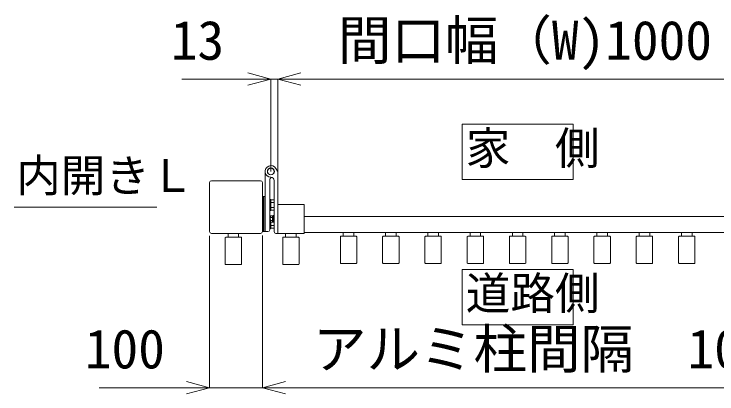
# Model space of a CAD drawing. Units: millimetres, scale not verified. Extents: x -6116 to 6499, y -4320 to 4590.
# Drawn here: x -4488 to -3158, y 1276 to 1996 of the extents above; entities that cross this region are included whole.
import ezdxf
from ezdxf.enums import TextEntityAlignment as Align

# ---------------------------------------------------------------- set-up
doc = ezdxf.new("R2010")
doc.units = ezdxf.units.MM
doc.header["$LTSCALE"] = 20
doc.layers.add('0-0_0', color=7, linetype='Continuous', lineweight=9)
doc.styles.add('ＭＳ ゴシック', font='')
doc.styles.get('ＭＳ ゴシック').set_extended_font_data('MS Gothic')

msp = doc.modelspace()

# ---------------------------------------------------------------- linework, layer by layer
at = {"layer": '0-0_0'}
for p, q in [((-3988.79, 1872.39), (-3945.32, 1884.03)), ((-4001.79, 1872.39), (-4045.25, 1860.74)), ((-4001.79, 1697.51), (-4001.79, 1873.19)), ((-3988.79, 1872.39), (-4001.79, 1872.39)), ((-3988.79, 1643.01), (-3988.79, 1873.19)), ((-2988.79, 1872.39), (-3988.79, 1872.39)), ((-3988.79, 1872.39), (-3945.32, 1860.74)), ((-3639.79, 1787.01), (-3429.79, 1787.01)), ((-3639.79, 1682.01), (-3639.79, 1787.01)), ((-3988.94, 1697.75), (-3992.48, 1703.37)), ((-3988.94, 1697.75), (-3992.48, 1703.37)), ((-3988.94, 1697.75), (-3992.48, 1703.37)), ((-4012.79, 1697.51), (-4012.79, 1584.01)), ((-4012.79, 1697.51), (-4012.79, 1584.01)), ((-4012.79, 1697.51), (-4012.79, 1584.01)), ((-3988.79, 1580.51), (-3988.79, 1697.22)), ((-3988.79, 1580.51), (-3988.79, 1697.22)), ((-3988.79, 1580.51), (-3988.79, 1697.22)), ((-4117.79, 1676.51), (-4117.79, 1583.51)), ((-4021.29, 1680.01), (-4114.29, 1680.01)), ((-4017.79, 1676.51), (-4017.79, 1583.51)), ((-4003.79, 1680.99), (-4003.79, 1587.01)), ((-3995.79, 1680.51), (-3995.79, 1583.51)), ((-4017.79, 1584.06), (-4017.79, 1650.06)), ((-4016.79, 1650.06), (-4016.79, 1584.06)), ((-4016.79, 1650.06), (-4014.79, 1650.06)), ((-4014.79, 1650.06), (-4014.79, 1584.06)), ((-4014.79, 1650.06), (-4012.79, 1650.06)), ((-4001.79, 1644.51), (-4001.79, 1623.51)), ((-4001.79, 1643.81), (-3995.68, 1643.81)), ((-4001.79, 1643.81), (-4001.79, 1624.21)), ((-4001.79, 1638.9), (-3995.68, 1638.9)), ((-4487.79, 1630.01), (-4217.79, 1630.01)), ((-4001.79, 1623.51), (-4003.79, 1623.51)), ((-4001.79, 1629.12), (-3995.68, 1629.12)), ((-4001.79, 1624.21), (-3995.68, 1624.21)), ((-3988.79, 1635.01), (-3939.29, 1635.01)), ((-3988.79, 1635.01), (-3988.79, 1580.01)), ((-3938.79, 1634.51), (-3938.79, 1580.51)), ((-4003.79, 1589.51), (-4003.79, 1610.51)), ((-4003.79, 1610.51), (-4002.89, 1610.51)), ((-3998.89, 1613.28), (-4002.38, 1613.28)), ((-3998.89, 1610.4), (-4002.38, 1610.4)), ((-3998.89, 1601.41), (-3998.89, 1613.61)), ((-3998.89, 1613.61), (-3997.39, 1613.61)), ((-3997.39, 1613.76), (-3997.39, 1601.26)), ((-3997.39, 1613.76), (-3995.79, 1613.76)), ((-3995.79, 1613.76), (-3995.79, 1601.26)), ((-3130.79, 1612.01), (-3938.79, 1612.01)), ((-4002.38, 1601.74), (-4002.89, 1602.61)), ((-3998.89, 1604.62), (-4002.38, 1604.62)), ((-3998.89, 1601.74), (-4002.38, 1601.74)), ((-4001.79, 1601.74), (-4001.79, 1590.21)), ((-4001.79, 1601.74), (-4001.79, 1589.51)), ((-3998.89, 1607.51), (-3997.39, 1609.01)), ((-3997.39, 1607.51), (-3998.89, 1606.01)), ((-3997.39, 1601.41), (-3998.89, 1601.41)), ((-3995.79, 1601.26), (-3997.39, 1601.26)), ((-4016.79, 1584.06), (-4017.79, 1584.06)), ((-4007.29, 1583.51), (-4012.29, 1583.51)), ((-4001.79, 1589.51), (-4003.79, 1589.51)), ((-4001.79, 1595.12), (-3995.68, 1595.12)), ((-4001.79, 1590.21), (-3995.68, 1590.21)), ((-4117.79, 1575.51), (-4117.79, 1286.85)), ((-4021.29, 1580.01), (-4114.29, 1580.01)), ((-4088.29, 1522.21), (-4088.29, 1571.81)), ((-4058.29, 1572.81), (-4087.29, 1572.81)), ((-4082.79, 1579.51), (-4082.79, 1572.81)), ((-4063.29, 1580.01), (-4082.29, 1580.01)), ((-4062.79, 1579.51), (-4062.79, 1572.81)), ((-4057.29, 1522.21), (-4057.29, 1571.81)), ((-4017.79, 1576.06), (-4017.79, 1286.85)), ((-3992.29, 1580.01), (-3990.79, 1580.01)), ((-3989.29, 1580.01), (-3992.29, 1580.01)), ((-3988.79, 1580.01), (-3939.29, 1580.01)), ((-3979.29, 1522.21), (-3979.29, 1571.81)), ((-3949.29, 1572.81), (-3978.29, 1572.81)), ((-3973.79, 1579.51), (-3973.79, 1572.81)), ((-3954.29, 1580.01), (-3973.29, 1580.01)), ((-3953.79, 1579.51), (-3953.79, 1572.81)), ((-3948.29, 1522.21), (-3948.29, 1571.81)), ((-3130.79, 1582.01), (-3938.79, 1582.01)), ((-3870.29, 1524.21), (-3870.29, 1573.81)), ((-3869.29, 1574.81), (-3840.29, 1574.81)), ((-3864.79, 1581.51), (-3864.79, 1574.81)), ((-3864.29, 1582.01), (-3845.29, 1582.01)), ((-3844.79, 1581.51), (-3844.79, 1574.81)), ((-3839.29, 1524.21), (-3839.29, 1573.81)), ((-3790.29, 1524.21), (-3790.29, 1573.81)), ((-3789.29, 1574.81), (-3760.29, 1574.81)), ((-3784.79, 1581.51), (-3784.79, 1574.81)), ((-3784.29, 1582.01), (-3765.29, 1582.01)), ((-3764.79, 1581.51), (-3764.79, 1574.81)), ((-3759.29, 1524.21), (-3759.29, 1573.81)), ((-3710.29, 1524.21), (-3710.29, 1573.81)), ((-3709.29, 1574.81), (-3680.29, 1574.81)), ((-3704.79, 1581.51), (-3704.79, 1574.81)), ((-3704.29, 1582.01), (-3685.29, 1582.01)), ((-3684.79, 1581.51), (-3684.79, 1574.81)), ((-3679.29, 1524.21), (-3679.29, 1573.81)), ((-3630.29, 1524.21), (-3630.29, 1573.81)), ((-3629.29, 1574.81), (-3600.29, 1574.81)), ((-3624.79, 1581.51), (-3624.79, 1574.81)), ((-3624.29, 1582.01), (-3605.29, 1582.01)), ((-3604.79, 1581.51), (-3604.79, 1574.81)), ((-3599.29, 1524.21), (-3599.29, 1573.81)), ((-3550.29, 1524.21), (-3550.29, 1573.81)), ((-3549.29, 1574.81), (-3520.29, 1574.81)), ((-3544.79, 1581.51), (-3544.79, 1574.81)), ((-3544.29, 1582.01), (-3525.29, 1582.01)), ((-3524.79, 1581.51), (-3524.79, 1574.81)), ((-3519.29, 1524.21), (-3519.29, 1573.81)), ((-3470.29, 1524.21), (-3470.29, 1573.81)), ((-3469.29, 1574.81), (-3440.29, 1574.81)), ((-3464.79, 1581.51), (-3464.79, 1574.81)), ((-3464.29, 1582.01), (-3445.29, 1582.01)), ((-3444.79, 1581.51), (-3444.79, 1574.81)), ((-3439.29, 1524.21), (-3439.29, 1573.81)), ((-3390.29, 1524.21), (-3390.29, 1573.81)), ((-3389.29, 1574.81), (-3360.29, 1574.81)), ((-3384.79, 1581.51), (-3384.79, 1574.81)), ((-3384.29, 1582.01), (-3365.29, 1582.01)), ((-3364.79, 1581.51), (-3364.79, 1574.81)), ((-3359.29, 1524.21), (-3359.29, 1573.81)), ((-3310.29, 1524.21), (-3310.29, 1573.81)), ((-3309.29, 1574.81), (-3280.29, 1574.81)), ((-3304.79, 1581.51), (-3304.79, 1574.81)), ((-3304.29, 1582.01), (-3285.29, 1582.01)), ((-3284.79, 1581.51), (-3284.79, 1574.81)), ((-3279.29, 1524.21), (-3279.29, 1573.81)), ((-3230.29, 1524.21), (-3230.29, 1573.81)), ((-3229.29, 1574.81), (-3200.29, 1574.81)), ((-3224.79, 1581.51), (-3224.79, 1574.81)), ((-3224.29, 1582.01), (-3205.29, 1582.01)), ((-3204.79, 1581.51), (-3204.79, 1574.81)), ((-3199.29, 1524.21), (-3199.29, 1573.81)), ((-4058.29, 1521.21), (-4087.29, 1521.21)), ((-3949.29, 1521.21), (-3978.29, 1521.21)), ((-3869.29, 1523.21), (-3840.29, 1523.21)), ((-3789.29, 1523.21), (-3760.29, 1523.21)), ((-3709.29, 1523.21), (-3680.29, 1523.21)), ((-3629.29, 1523.21), (-3600.29, 1523.21)), ((-3549.29, 1523.21), (-3520.29, 1523.21)), ((-3469.29, 1523.21), (-3440.29, 1523.21)), ((-3389.29, 1523.21), (-3360.29, 1523.21)), ((-3309.29, 1523.21), (-3280.29, 1523.21)), ((-3229.29, 1523.21), (-3200.29, 1523.21)), ((-3639.79, 1512.01), (-3429.79, 1512.01)), ((-3639.79, 1407.01), (-3639.79, 1512.01)), ((-4017.79, 1287.65), (-3974.32, 1299.3)), ((-4117.79, 1287.65), (-4161.25, 1276.01)), ((-4017.79, 1287.65), (-4117.79, 1287.65)), ((-2926.79, 1287.65), (-4017.79, 1287.65)), ((-4017.79, 1287.65), (-3974.32, 1276.01))]:
    msp.add_line(p, q, dxfattribs=at)
for points in [[(-4170.59, 1872.39), (-4001.79, 1872.39), (-4045.25, 1884.03)], [(-3639.79, 1682.01), (-3429.79, 1682.01), (-3429.79, 1787.01)], [(-4017.79, 1650.06), (-4016.79, 1650.06), (-4016.79, 1584.06)], [(-4014.79, 1650.06), (-4014.79, 1584.06), (-4016.79, 1584.06)], [(-4012.79, 1650.06), (-4012.79, 1584.06), (-4014.79, 1584.06)], [(-4003.79, 1623.51), (-4003.79, 1644.51), (-4001.79, 1644.51)], [(-4002.38, 1613.28), (-4002.89, 1612.41), (-4002.89, 1602.61)], [(-3639.79, 1407.01), (-3429.79, 1407.01), (-3429.79, 1512.01)], [(-4326.59, 1287.65), (-4117.79, 1287.65), (-4161.25, 1299.3)]]:
    msp.add_lwpolyline(points, dxfattribs=at)
for radius in [6.6, 6.6, 6.6, 6.3, 6.3, 6.3]:
    msp.add_circle((-4001.79, 1697.51), radius, dxfattribs=at)
for centre, radius, start, end in [((-4001.79, 1697.51), 11, 32.19577, 270), ((-4001.79, 1697.51), 11, 32.19577, 270), ((-4001.79, 1697.51), 11, 32.19577, 270), ((-3989.79, 1697.22), 1, 0, 32.2), ((-3989.79, 1697.22), 1, 0, 32.2), ((-3989.79, 1697.22), 1, 0, 32.2), ((-4114.29, 1676.51), 3.5, 90, 180), ((-4114.29, 1676.51), 3.5, 90, 180), ((-4021.29, 1676.51), 3.5, 0, 90), ((-4021.29, 1676.51), 3.5, 0, 90), ((-3997.79, 1680.99), 6, 116.41947, 180), ((-4001.79, 1680.51), 6, 0, 90), ((-3939.29, 1634.51), 0.5, 0, 90), ((-3994.37, 1607.51), 8.51, 160.18087, 199.81913), ((-3999.88, 1611.84), 2.89, 150.00001, 209.99999), ((-3999.88, 1603.18), 2.89, 150.00001, 209.99999), ((-4114.29, 1583.51), 3.5, 180, 270), ((-4021.29, 1583.51), 3.5, 270, 0), ((-4012.29, 1584.01), 0.5, 180, 270), ((-4007.29, 1587.01), 3.5, 270, 0), ((-3992.29, 1583.51), 3.5, 180, 270), ((-4087.29, 1571.81), 1, 90, 180), ((-4082.29, 1579.51), 0.5, 90, 180), ((-4063.29, 1579.51), 0.5, 0, 90), ((-4058.29, 1571.81), 1, 360, 90), ((-3989.29, 1580.51), 0.5, 270, 0), ((-3978.29, 1571.81), 1, 90, 180), ((-3973.29, 1579.51), 0.5, 90, 180), ((-3954.29, 1579.51), 0.5, 0, 90), ((-3949.29, 1571.81), 1, 360, 90), ((-3939.29, 1580.51), 0.5, 270, 0), ((-3869.29, 1573.81), 1, 90, 180), ((-3864.29, 1581.51), 0.5, 90, 180), ((-3845.29, 1581.51), 0.5, 0, 90), ((-3840.29, 1573.81), 1, 0, 90), ((-3789.29, 1573.81), 1, 90, 180), ((-3784.29, 1581.51), 0.5, 90, 180), ((-3765.29, 1581.51), 0.5, 0, 90), ((-3760.29, 1573.81), 1, 0, 90), ((-3709.29, 1573.81), 1, 90, 180), ((-3704.29, 1581.51), 0.5, 90, 180), ((-3685.29, 1581.51), 0.5, 0, 90), ((-3680.29, 1573.81), 1, 0, 90), ((-3629.29, 1573.81), 1, 90, 180), ((-3624.29, 1581.51), 0.5, 90, 180), ((-3605.29, 1581.51), 0.5, 0, 90), ((-3600.29, 1573.81), 1, 0, 90), ((-3549.29, 1573.81), 1, 90, 180), ((-3544.29, 1581.51), 0.5, 90, 180), ((-3525.29, 1581.51), 0.5, 0, 90), ((-3520.29, 1573.81), 1, 0, 90), ((-3469.29, 1573.81), 1, 90, 180), ((-3464.29, 1581.51), 0.5, 90, 180), ((-3445.29, 1581.51), 0.5, 0, 90), ((-3440.29, 1573.81), 1, 0, 90), ((-3389.29, 1573.81), 1, 90, 180), ((-3384.29, 1581.51), 0.5, 90, 180), ((-3365.29, 1581.51), 0.5, 0, 90), ((-3360.29, 1573.81), 1, 0, 90), ((-3309.29, 1573.81), 1, 90, 180), ((-3304.29, 1581.51), 0.5, 90, 180), ((-3285.29, 1581.51), 0.5, 0, 90), ((-3280.29, 1573.81), 1, 0, 90), ((-3229.29, 1573.81), 1, 90, 180), ((-3224.29, 1581.51), 0.5, 90, 180), ((-3205.29, 1581.51), 0.5, 0, 90), ((-3200.29, 1573.81), 1, 0, 90), ((-4087.29, 1522.21), 1, 180, 270), ((-4058.29, 1522.21), 1, 270, 360), ((-3978.29, 1522.21), 1, 180, 270), ((-3949.29, 1522.21), 1, 270, 360), ((-3869.29, 1524.21), 1, 180, 270), ((-3840.29, 1524.21), 1, 270, 0), ((-3789.29, 1524.21), 1, 180, 270), ((-3760.29, 1524.21), 1, 270, 0), ((-3709.29, 1524.21), 1, 180, 270), ((-3680.29, 1524.21), 1, 270, 0), ((-3629.29, 1524.21), 1, 180, 270), ((-3600.29, 1524.21), 1, 270, 0), ((-3549.29, 1524.21), 1, 180, 270), ((-3520.29, 1524.21), 1, 270, 0), ((-3469.29, 1524.21), 1, 180, 270), ((-3440.29, 1524.21), 1, 270, 0), ((-3389.29, 1524.21), 1, 180, 270), ((-3360.29, 1524.21), 1, 270, 0), ((-3309.29, 1524.21), 1, 180, 270), ((-3280.29, 1524.21), 1, 270, 0), ((-3229.29, 1524.21), 1, 180, 270), ((-3200.29, 1524.21), 1, 270, 0)]:
    msp.add_arc(centre, radius, start, end, dxfattribs=at)

# ---------------------------------------------------------------- texts
at = {"layer": '0-0_0', "style": 'ＭＳ ゴシック'}
for s, height, p in [('間口幅（W)1000', 74.23, (-3874.95, 1886.76)), ('13', 74.23, (-4191.19, 1886.76)), ('家\u3000側', 61.86, (-3632.89, 1692.32)), ('内開きＬ', 61.86, (-4483.7, 1640.32)), ('道路側', 61.86, (-3632.89, 1417.32)), ('100', 74.23, (-4353.87, 1302.03)), ('アルミ柱間隔\u30001091±5', 74.23, (-3922.02, 1302.03))]:
    msp.add_text(s, height=height, dxfattribs=at).set_placement(p, align=Align.BOTTOM_LEFT)

doc.saveas('drawing.dxf')
